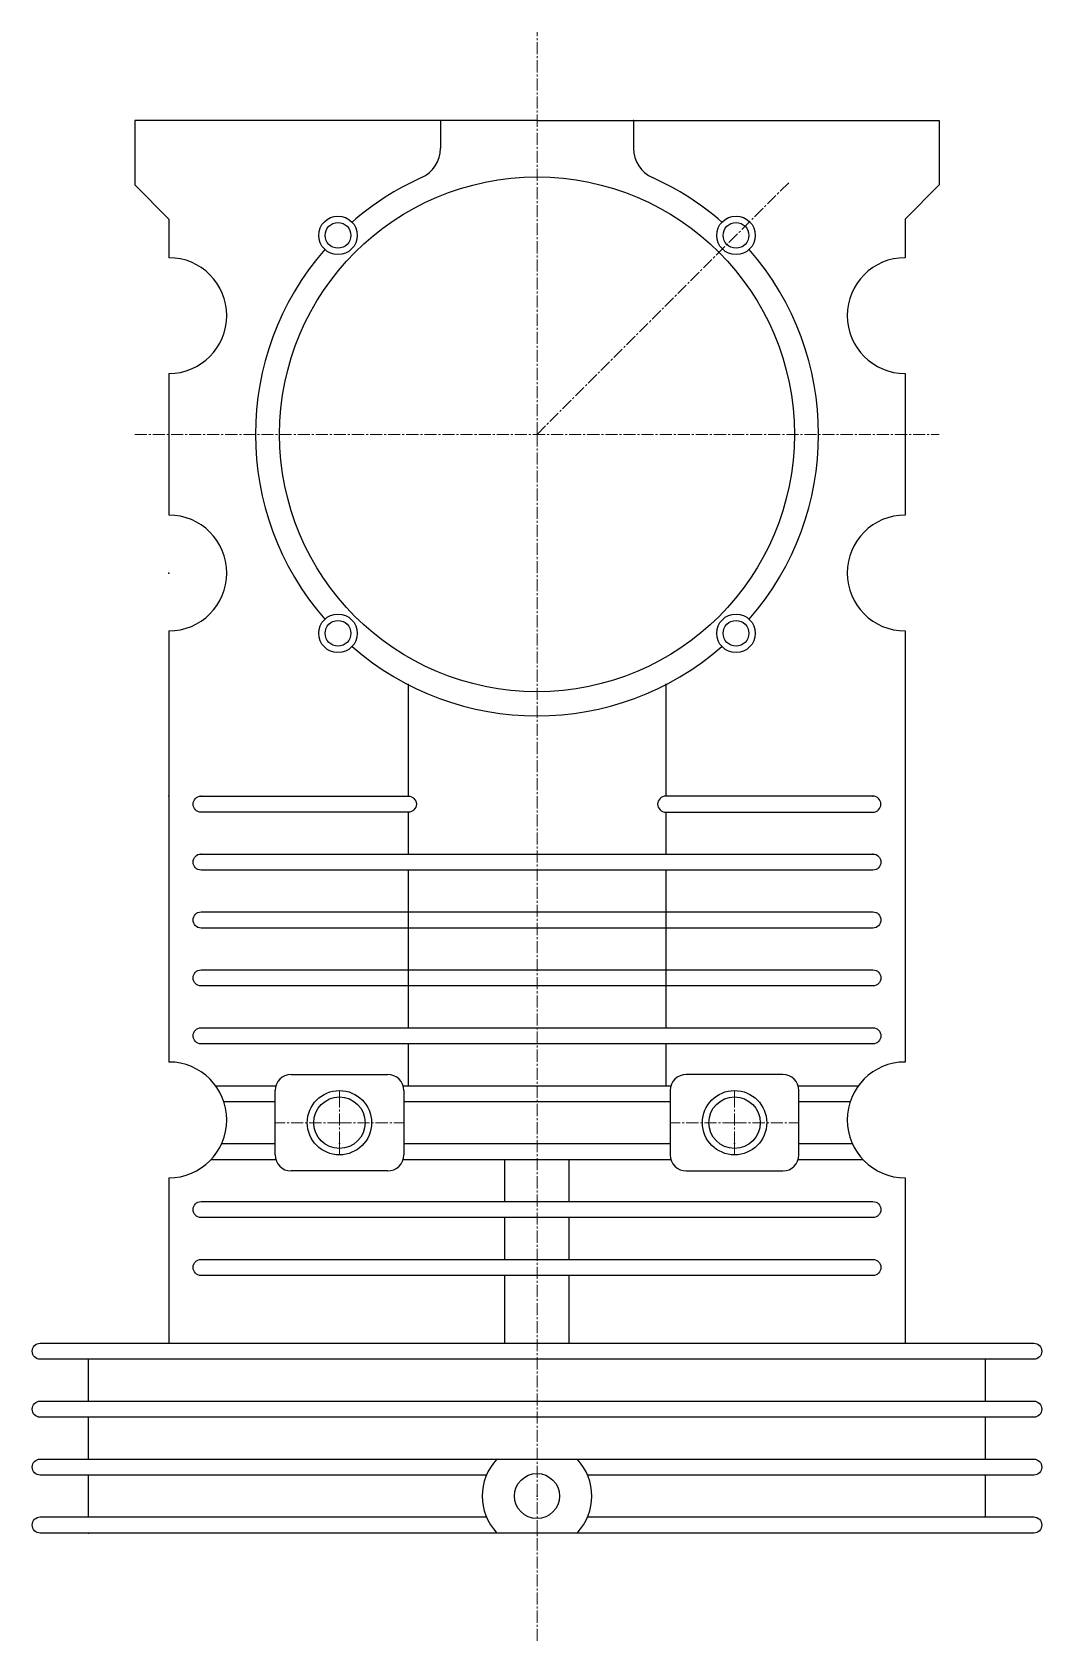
# Model space of a CAD drawing. Header units: inches. Extents: x 494 to 556, y 425 to 525.
import ezdxf

# ---------------------------------------------------------------- set-up
doc = ezdxf.new("R2010")
doc.units = ezdxf.units.IN
doc.header["$MEASUREMENT"] = 0
doc.linetypes.add('CENTER2', pattern=[1.125, 0.75, -0.125, 0.125, -0.125])
doc.layers.add('line', color=8, linetype='CENTER2', lineweight=5)

# ---------------------------------------------------------------- blocks, each defined once
blk = doc.blocks.new('*U2')
for radius in [1.2, 0.8]:
    blk.add_circle((0, 0), radius)
blk = doc.blocks.new('*U3')
at = {"color": 0, "linetype": 'ByBlock', "lineweight": -2, "transparency": 16777216}
for p, rotation in [((512.63, 512.37), 90.00000000000001), ((512.63, 487.63), 180), ((537.37, 487.63), 270)]:
    blk.add_blockref('*U2', p, dxfattribs=dict(at, rotation=rotation))
blk.add_blockref('*U2', (537.37, 512.37), dxfattribs=at)

msp = doc.modelspace()

# ---------------------------------------------------------------- linework, layer by layer
for p, q in [((525, 519.5), (500, 519.5)), ((500, 519.5), (500, 515.5)), ((519, 519.5), (519, 517.78)), ((525, 519.5), (550, 519.5)), ((531, 519.5), (531, 517.78)), ((550, 519.5), (550, 515.5)), ((500, 515.5), (502.12, 513.38)), ((550, 515.5), (547.88, 513.38)), ((502.12, 513.38), (502.12, 510.98)), ((547.88, 513.38), (547.88, 510.98)), ((502.12, 503.78), (502.12, 494.98)), ((547.88, 503.78), (547.88, 494.98)), ((502.12, 487.78), (502.12, 460.98)), ((547.88, 487.78), (547.88, 460.98)), ((517, 484.44), (517, 477.51)), ((533, 484.44), (533, 477.51)), ((517, 476.51), (517, 473.91)), ((533, 476.51), (533, 473.91)), ((517, 472.91), (517, 463.11)), ((533, 472.91), (533, 463.11)), ((517, 462.11), (517, 459.51)), ((533, 462.11), (533, 459.51)), ((509.72, 460.21), (515.72, 460.21)), ((540.28, 460.21), (534.28, 460.21)), ((508.72, 457.21), (508.72, 459.21)), ((516.72, 459.21), (516.72, 455.21)), ((533.28, 459.21), (533.28, 455.21)), ((541.28, 457.21), (541.28, 459.21)), ((508.72, 455.21), (508.72, 457.21)), ((541.28, 455.21), (541.28, 457.21)), ((515.72, 454.21), (509.72, 454.21)), ((523, 452.31), (523, 454.91)), ((527, 452.31), (527, 454.91)), ((534.28, 454.21), (540.28, 454.21)), ((502.12, 453.78), (502.12, 443.5)), ((547.88, 453.78), (547.88, 443.5)), ((523, 448.71), (523, 451.31)), ((527, 448.71), (527, 451.31)), ((523, 443.5), (523, 447.71)), ((527, 443.5), (527, 447.71)), ((502.12, 443.5), (547.88, 443.5)), ((497.12, 439.9), (497.12, 442.5)), ((552.88, 439.9), (552.88, 442.5)), ((502.12, 439.9), (547.88, 439.9)), ((497.12, 436.3), (497.12, 438.9)), ((552.88, 436.3), (552.88, 438.9)), ((502.12, 436.3), (547.88, 436.3)), ((497.12, 432.7), (497.12, 435.3)), ((552.88, 432.7), (552.88, 435.3)), ((502.12, 432.7), (521.86, 432.7)), ((528.14, 432.7), (547.88, 432.7))]:
    msp.add_line(p, q)
for points in [[(504.12, 477.51), (517, 477.51, -1), (517, 476.51), (504.12, 476.51, -1)], [(545.88, 477.51), (533, 477.51, 1), (533, 476.51), (545.88, 476.51, 1)]]:
    msp.add_lwpolyline(points, format="xyb", close=True)
for points in [[(545.88, 473.91, -1), (545.88, 472.91), (504.12, 472.91, -1), (504.12, 473.91)], [(545.88, 470.31, -1), (545.88, 469.31), (504.12, 469.31, -1), (504.12, 470.31)], [(545.88, 466.71, -1), (545.88, 465.71), (504.12, 465.71, -1), (504.12, 466.71)], [(545.88, 463.11, -1), (545.88, 462.11), (504.12, 462.11, -1), (504.12, 463.11)], [(545.88, 452.31, -1), (545.88, 451.31), (504.12, 451.31, -1), (504.12, 452.31)], [(545.88, 448.71, -1), (545.88, 447.71), (504.12, 447.71, -1), (504.12, 448.71)], [(525, 443.5), (555.88, 443.5, -1), (555.88, 442.5), (525, 442.5), (494.12, 442.5, -1), (494.12, 443.5), (502.12, 443.5)], [(525, 439.9), (555.88, 439.9, -1), (555.88, 438.9), (525, 438.9), (494.12, 438.9, -1), (494.12, 439.9), (502.12, 439.9)], [(521.86, 435.3), (494.12, 435.3, -1), (494.12, 436.3), (502.12, 436.3)], [(525, 436.3), (555.88, 436.3, -1), (555.88, 435.3), (528.14, 435.3)], [(528.14, 432.7), (555.88, 432.7, -1), (555.88, 431.7), (525, 431.7), (494.12, 431.7, -1), (494.12, 432.7), (502.12, 432.7)]]:
    msp.add_lwpolyline(points, format="xyb")
for points in [[(504.12, 473.91), (545.88, 473.91)], [(504.12, 470.31), (545.88, 470.31)], [(504.12, 466.71), (545.88, 466.71)], [(504.12, 463.11), (545.88, 463.11)], [(505.02, 459.51), (508.72, 459.51)], [(516.72, 459.51), (533.33, 459.51)], [(541.23, 459.51), (544.98, 459.51)], [(508.72, 458.51), (505.54, 458.51)], [(533.28, 458.51), (516.72, 458.51)], [(544.46, 458.51), (541.28, 458.51)], [(505.41, 455.91), (508.72, 455.91)], [(516.72, 455.91), (533.28, 455.91)], [(541.28, 455.91), (544.59, 455.91)], [(508.72, 454.91), (504.74, 454.91)], [(533.33, 454.91), (516.72, 454.91)], [(545.26, 454.91), (541.23, 454.91)], [(504.12, 452.31), (545.88, 452.31)], [(504.12, 448.71), (545.88, 448.71)]]:
    msp.add_lwpolyline(points)
for centre, radius in [((525, 500), 16), ((512.72, 457.21), 2), ((537.28, 457.21), 2), ((512.72, 457.21), 1.6), ((537.28, 457.21), 1.6), ((525, 434), 1.4)]:
    msp.add_circle(centre, radius)
for centre, radius, start, end in [((517, 517.78), 2, 294.2209, 0), ((533, 517.78), 2, 180, 245.7791), ((525, 500), 17.5, 114.2209, 131.0704), ((525, 500), 17.5, 48.9296, 65.7791), ((525, 500), 17.5, 138.9296, 221.0704), ((525, 500), 17.5, 318.9296, 41.0704), ((502.12, 507.38), 3.6, 270, 90), ((547.88, 507.38), 3.6, 90, 270), ((502.12, 491.38), 3.6, 270, 90), ((547.88, 491.38), 3.6, 90, 270), ((525, 500), 17.5, 228.9296, 311.0704), ((502.12, 457.38), 3.6, 270, 90), ((509.72, 459.21), 1, 90, 180), ((515.72, 459.21), 1, 0, 90), ((534.28, 459.21), 1, 90, 180), ((540.28, 459.21), 1, 0, 90), ((547.88, 457.38), 3.6, 90, 270), ((509.72, 455.21), 1, 180, 270), ((515.72, 455.21), 1, 270, 0), ((534.28, 455.21), 1, 180, 270), ((540.28, 455.21), 1, 270, 0), ((525, 434), 3.4, 137.4315, 222.5685), ((525, 434), 3.4, 317.4315, 42.5685)]:
    msp.add_arc(centre, radius, start, end)
for p in [(519, 519.5), (525, 519.5), (525, 519.5), (525, 519.5), (531, 519.5), (525, 500), (502.12, 491.38), (517, 484.44), (533, 484.44), (502.12, 477.51), (502.12, 477.51), (504.12, 477.51), (504.12, 477.51), (545.88, 477.51), (545.88, 477.51), (504.12, 473.91), (545.88, 473.91), (512.72, 455.91), (525, 455.91), (537.28, 455.91), (523, 443.5), (525, 443.5), (525, 443.5), (525, 443.5), (527, 443.5), (525, 434), (497.12, 431.7), (525, 431.7), (525, 431.7), (525, 431.7)]:
    msp.add_point(p)
at = {"layer": 'line'}
for p, q in [((525, 500), (525, 525)), ((525, 500), (540.72, 515.72)), ((500, 500), (550, 500)), ((525, 500), (525, 425)), ((512.72, 458.51), (512.72, 459.21)), ((537.28, 458.51), (537.28, 459.21)), ((512.72, 455.91), (512.72, 458.51)), ((537.28, 455.91), (537.28, 458.51)), ((512.72, 457.21), (508.72, 457.21)), ((512.72, 457.21), (516.72, 457.21)), ((537.28, 457.21), (533.28, 457.21)), ((537.28, 457.21), (541.28, 457.21)), ((512.72, 455.91), (512.72, 455.21)), ((537.28, 455.91), (537.28, 455.21))]:
    msp.add_line(p, q, dxfattribs=at)
for p in [(512.72, 455.91), (537.28, 455.91)]:
    msp.add_point(p, dxfattribs=at)

# ---------------------------------------------------------------- block references
msp.add_blockref('*U3', (0, 0))

doc.saveas('drawing.dxf')
